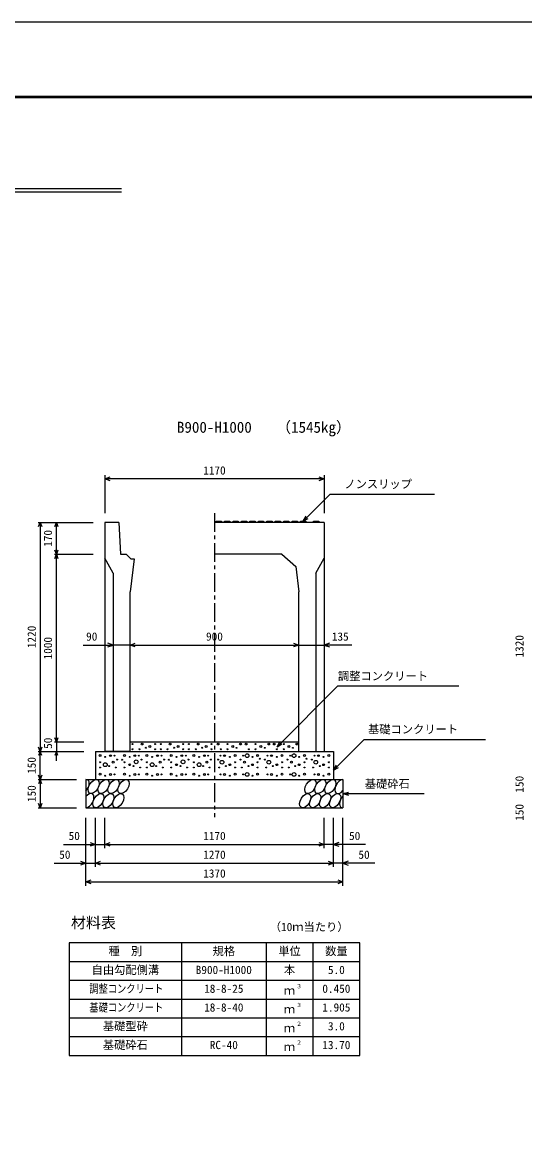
# Model space of a CAD drawing. Units: millimetres, scale not verified. Extents: x -16800 to 16800, y -5940 to 5940.
# Drawn here: x 9975 to 12655, y 38 to 5940 of the extents above; entities that cross this region are included whole.
import ezdxf
from ezdxf.enums import TextEntityAlignment as Align

# ---------------------------------------------------------------- set-up
doc = ezdxf.new("R2010")
doc.units = ezdxf.units.MM
doc.header["$LTSCALE"] = 20
doc.linetypes.add('CHAIN1', pattern=[8, 5, -1, 1, -1])
for name, color, linetype, lineweight in [('0-0_DIM', 7, 'Continuous', 25), ('0-1_Defpoints', 5, 'Continuous', 25), ('0-2_HATCH', 6, 'Continuous', 25), ('0-3_HYO', 3, 'Continuous', 25), ('0-4_HYO2', 4, 'Continuous', 25), ('0-5_OUTLINE', 3, 'Continuous', 25), ('0-6_TXT', 7, 'Continuous', 25), ('0-7_WAKU', 3, 'Continuous', 25)]:
    doc.layers.add(name, color=color, linetype=linetype, lineweight=lineweight)
doc.styles.add('ＭＳ ゴシック', font='')
doc.styles.get('ＭＳ ゴシック').set_extended_font_data('MS Gothic')

msp = doc.modelspace()

# ---------------------------------------------------------------- linework, layer by layer
at = {"layer": '0-0_DIM'}
for p, q in [((10415, 3526.41), (10415, 3324.66)), ((11585, 3506.41), (10415, 3506.41)), ((11585, 3526.41), (11585, 3324.66)), ((11473, 3281.16), (11615.21, 3423.38)), ((12172.1, 3423.38), (11615.21, 3423.38)), ((11473, 3281.16), (11488, 3307.14)), ((10060.8, 3274.66), (10354.13, 3274.66)), ((10070.8, 3274.66), (10070.8, 2054.66)), ((10157.46, 3104.66), (10157.46, 3274.66)), ((11473, 3281.16), (11498.98, 3296.16)), ((10147.46, 3104.66), (10354.13, 3104.66)), ((10157.46, 2104.66), (10157.46, 3104.66)), ((10300.45, 2621.39), (10460, 2621.39)), ((10550, 2621.39), (10460, 2621.39)), ((10550, 2621.39), (11450, 2621.39)), ((11450, 2621.39), (11585, 2621.39)), ((11731.96, 2621.39), (11585, 2621.39)), ((10147.46, 2104.66), (10304.13, 2104.66)), ((10157.46, 2104.66), (10157.46, 2054.66)), ((11333.82, 2079.66), (11348.82, 2105.64)), ((11333.82, 2079.66), (11359.8, 2094.66)), ((11798.65, 2118.32), (11635, 1954.66)), ((11798.65, 2118.32), (12445.53, 2118.32)), ((10060.8, 2054.66), (10304.13, 2054.66)), ((10070.8, 1904.66), (10070.8, 2054.66)), ((10157.46, 2004.66), (10157.46, 2054.66)), ((11635, 1954.66), (11650, 1980.64)), ((11635, 1954.66), (11660.98, 1969.66)), ((10060.8, 1904.66), (10265, 1904.66)), ((10070.8, 1904.66), (10070.8, 1754.66)), ((11685, 1829.66), (11713.98, 1837.43)), ((11685, 1829.66), (12118.31, 1829.66)), ((11685, 1829.66), (11713.98, 1821.9)), ((10060.8, 1754.66), (10265, 1754.66)), ((10315, 1339.15), (10315, 1701.49)), ((10365, 1439.15), (10365, 1701.49)), ((10415, 1539.15), (10415, 1701.49)), ((11585, 1539.15), (11585, 1701.49)), ((11635, 1439.15), (11635, 1701.49)), ((11685, 1339.15), (11685, 1701.49)), ((10195, 1559.15), (10415, 1559.15)), ((10415, 1559.15), (11585, 1559.15)), ((11805, 1559.15), (11585, 1559.15)), ((10145, 1459.15), (10365, 1459.15)), ((10365, 1459.15), (11635, 1459.15)), ((11855, 1459.15), (11635, 1459.15)), ((10315, 1359.15), (11685, 1359.15))]:
    msp.add_line(p, q, dxfattribs=at)
at = {"layer": '0-0_DIM', "linetype": 'CHAIN1'}
msp.add_line((11000, 3324.66), (11000, 1704.66), dxfattribs=at)
at = {"layer": '0-0_DIM'}
for points in [[(10443.23, 3496.14), (10415.04, 3506.41), (10443.23, 3516.67)], [(11556.85, 3516.67), (11585.04, 3506.41), (11556.85, 3496.14)], [(10062.59, 3252.11), (10070.8, 3274.66), (10079.01, 3252.11)], [(10149.26, 3252.11), (10157.46, 3274.66), (10165.67, 3252.11)], [(10165.67, 3127.22), (10157.46, 3104.66), (10149.26, 3127.22)], [(10149.26, 3082.11), (10157.46, 3104.66), (10165.67, 3082.11)], [(10431.81, 2611.13), (10460, 2621.39), (10431.81, 2631.65)], [(10578.19, 2611.13), (10550, 2621.39), (10578.19, 2631.65)], [(11421.81, 2631.65), (11450, 2621.39), (11421.81, 2611.13)], [(11613.19, 2631.65), (11585, 2621.39), (11613.19, 2611.13)], [(11333.82, 2079.66), (11658.28, 2404.13), (12301.84, 2404.13)], [(10165.67, 2127.22), (10157.46, 2104.66), (10149.26, 2127.22)], [(10079.01, 2077.22), (10070.8, 2054.66), (10062.59, 2077.22)], [(10079.01, 2032.11), (10070.8, 2054.66), (10062.59, 2032.11)], [(10165.67, 2032.11), (10157.46, 2054.66), (10149.26, 2032.11)], [(10079.01, 1927.22), (10070.8, 1904.66), (10062.59, 1927.22)], [(10079.01, 1882.11), (10070.8, 1904.66), (10062.59, 1882.11)], [(10079.01, 1777.22), (10070.8, 1754.66), (10062.59, 1777.22)], [(10336.81, 1569.41), (10365, 1559.15), (10336.81, 1548.89)], [(10443.19, 1548.89), (10415, 1559.15), (10443.19, 1569.41)], [(11556.81, 1569.41), (11585, 1559.15), (11556.81, 1548.89)], [(11663.19, 1569.41), (11635, 1559.15), (11663.19, 1548.89)], [(10286.81, 1469.41), (10315, 1459.15), (10286.81, 1448.89)], [(10393.19, 1448.89), (10365, 1459.15), (10393.19, 1469.41)], [(11606.81, 1469.41), (11635, 1459.15), (11606.81, 1448.89)], [(11713.19, 1469.41), (11685, 1459.15), (11713.19, 1448.89)], [(10343.19, 1348.89), (10315, 1359.15), (10343.19, 1369.41)], [(11656.81, 1369.41), (11685, 1359.15), (11656.81, 1348.89)]]:
    msp.add_lwpolyline(points, dxfattribs=at)
at = {"layer": '0-1_Defpoints'}
msp.add_lwpolyline([(0, -5940), (16800, -5940), (16800, 5940), (0, 5940)], close=True, dxfattribs=at)
at = {"layer": '0-2_HATCH'}
for points in [[(11008, 3274.66), (11009, 3281.16), (11037, 3281.16), (11038, 3274.66)], [(11053, 3274.66), (11054, 3281.16), (11082, 3281.16), (11083, 3274.66)], [(11098, 3274.66), (11099, 3281.16), (11127, 3281.16), (11128, 3274.66)], [(11143, 3274.66), (11144, 3281.16), (11172, 3281.16), (11173, 3274.66)], [(11188, 3274.66), (11189, 3281.16), (11217, 3281.16), (11218, 3274.66)], [(11233, 3274.66), (11234, 3281.16), (11262, 3281.16), (11263, 3274.66)], [(11278, 3274.66), (11279, 3281.16), (11307, 3281.16), (11308, 3274.66)], [(11323, 3274.66), (11324, 3281.16), (11352, 3281.16), (11353, 3274.66)], [(11368, 3274.66), (11369, 3281.16), (11397, 3281.16), (11398, 3274.66)], [(11413, 3274.66), (11414, 3281.16), (11442, 3281.16), (11443, 3274.66)], [(11458, 3274.66), (11459, 3281.16), (11487, 3281.16), (11488, 3274.66)], [(11527.5, 3274.66), (11528.5, 3281.16), (11556.5, 3281.16), (11557.5, 3274.66)]]:
    msp.add_lwpolyline(points, dxfattribs=at)
for centre, radius in [((10563.97, 2093.97), 2.5), ((10563.97, 2065.96), 2.5), ((10599.86, 2065.96), 2.5), ((10613.88, 2093.97), 5), ((10634.9, 2073.84), 2.5), ((10655.93, 2080.84), 5), ((10683.97, 2093.97), 2.5), ((10683.97, 2065.96), 2.5), ((10713.97, 2093.97), 2.5), ((10713.97, 2065.96), 2.5), ((10749.86, 2065.96), 2.5), ((10763.88, 2093.97), 5), ((10784.9, 2073.84), 2.5), ((10805.93, 2080.84), 5), ((10833.97, 2093.97), 2.5), ((10833.97, 2065.96), 2.5), ((10863.97, 2093.97), 2.5), ((10863.97, 2065.96), 2.5), ((10899.86, 2065.96), 2.5), ((10913.88, 2093.97), 5), ((10934.9, 2073.84), 2.5), ((10955.93, 2080.84), 5), ((10983.97, 2093.97), 2.5), ((10983.97, 2065.96), 2.5), ((11019.13, 2093.69), 5), ((11033.15, 2065.68), 2.5), ((11069.04, 2093.69), 2.5), ((11069.04, 2065.68), 2.5), ((11097.08, 2080.56), 5), ((11118.11, 2073.56), 2.5), ((11139.13, 2093.69), 5), ((11169.13, 2093.69), 5), ((11183.15, 2065.68), 2.5), ((11219.04, 2093.69), 2.5), ((11219.04, 2065.68), 2.5), ((11247.08, 2080.56), 5), ((11268.11, 2073.56), 2.5), ((11289.13, 2093.69), 5), ((11319.13, 2093.69), 5), ((11333.15, 2065.68), 2.5), ((11369.04, 2093.69), 2.5), ((11369.04, 2065.68), 2.5), ((11397.08, 2080.56), 5), ((11418.11, 2073.56), 2.5), ((11439.13, 2093.69), 5), ((10389.97, 2032.72), 5), ((10418.01, 2024.84), 2.5), ((10446.04, 2031.84), 5), ((10467.07, 2031.84), 2.5), ((10481.09, 2010.83), 2.5), ((10507.55, 2009.92), 2.5), ((10519.97, 2032.72), 5), ((10548.01, 2024.84), 2.5), ((10576.04, 2031.84), 5), ((10582.58, 1998.83), 10), ((10597.07, 2031.84), 2.5), ((10611.09, 2010.83), 2.5), ((10639.97, 2032.72), 5), ((10668.01, 2024.84), 2.5), ((10696.04, 2031.84), 5), ((10717.07, 2031.84), 2.5), ((10731.09, 2010.83), 2.5), ((10757.55, 2009.92), 2.5), ((10769.97, 2032.72), 5), ((10798.01, 2024.84), 2.5), ((10826.04, 2031.84), 5), ((10832.58, 1998.83), 10), ((10847.07, 2031.84), 2.5), ((10861.09, 2010.83), 2.5), ((10889.97, 2032.72), 5), ((10918.01, 2024.84), 2.5), ((10946.04, 2031.84), 5), ((10967.07, 2031.84), 2.5), ((10981.09, 2010.83), 2.5), ((11018.91, 2010.83), 2.5), ((11039.94, 1996.82), 10), ((11032.93, 2031.84), 2.5), ((11053.96, 2031.84), 5), ((11081.99, 2024.84), 2.5), ((11110.03, 2032.72), 5), ((11138.91, 2010.83), 2.5), ((11152.93, 2031.84), 2.5), ((11173.96, 2031.84), 10), ((11201.99, 2024.84), 2.5), ((11230.03, 2032.72), 5), ((11241.37, 2015.15), 2.5), ((11268.91, 2010.83), 2.5), ((11289.94, 1996.82), 10), ((11282.93, 2031.84), 2.5), ((11303.96, 2031.84), 5), ((11331.99, 2024.84), 2.5), ((11360.03, 2032.72), 5), ((11388.91, 2010.83), 2.5), ((11402.93, 2031.84), 2.5), ((11423.96, 2031.84), 10), ((11451.99, 2024.84), 2.5), ((11480.03, 2032.72), 5), ((11491.37, 2015.15), 2.5), ((11518.91, 2010.83), 2.5), ((11539.94, 1996.82), 10), ((11532.93, 2031.84), 2.5), ((11553.96, 2031.84), 5), ((11581.99, 2024.84), 2.5), ((11610.03, 2032.72), 5), ((10389.97, 1996.82), 2.5), ((10389.97, 1968.81), 2.5), ((10418.01, 1983.69), 10), ((10439.03, 1976.69), 2.5), ((10460.06, 1996.82), 5), ((10474.08, 1968.81), 2.5), ((10519.97, 1996.82), 2.5), ((10519.97, 1968.81), 2.5), ((10548.01, 1983.69), 5), ((10569.03, 1976.69), 2.5), ((10604.08, 1968.81), 2.5), ((10639.97, 1996.82), 2.5), ((10639.97, 1968.81), 2.5), ((10668.01, 1983.69), 10), ((10689.03, 1976.69), 2.5), ((10710.06, 1996.82), 5), ((10724.08, 1968.81), 2.5), ((10769.97, 1996.82), 2.5), ((10769.97, 1968.81), 2.5), ((10798.01, 1983.69), 5), ((10819.03, 1976.69), 2.5), ((10854.08, 1968.81), 2.5), ((10889.97, 1996.82), 2.5), ((10889.97, 1968.81), 2.5), ((10918.01, 1983.69), 10), ((10939.03, 1976.69), 2.5), ((10960.06, 1996.82), 5), ((10974.08, 1968.81), 2.5), ((11025.92, 1968.81), 2.5), ((11060.97, 1976.69), 2.5), ((11081.99, 1983.69), 5), ((11110.03, 1996.82), 2.5), ((11110.03, 1968.81), 2.5), ((11145.92, 1968.81), 2.5), ((11159.94, 1996.82), 5), ((11180.97, 1976.69), 2.5), ((11201.99, 1983.69), 5), ((11230.03, 1996.82), 2.5), ((11230.03, 1968.81), 2.5), ((11275.92, 1968.81), 2.5), ((11310.97, 1976.69), 2.5), ((11331.99, 1983.69), 5), ((11360.03, 1996.82), 2.5), ((11360.03, 1968.81), 2.5), ((11395.92, 1968.81), 2.5), ((11409.94, 1996.82), 5), ((11430.97, 1976.69), 2.5), ((11451.99, 1983.69), 5), ((11480.03, 1996.82), 2.5), ((11480.03, 1968.81), 2.5), ((11525.92, 1968.81), 2.5), ((11560.97, 1976.69), 2.5), ((11581.99, 1983.69), 5), ((11610.03, 1996.82), 2.5), ((11610.03, 1968.81), 2.5), ((10389.97, 1932.72), 5), ((10418.01, 1924.84), 2.5), ((10446.04, 1931.84), 5), ((10467.07, 1931.84), 2.5), ((10519.97, 1932.72), 5), ((10548.01, 1924.84), 2.5), ((10576.04, 1931.84), 5), ((10597.07, 1931.84), 2.5), ((10639.97, 1932.72), 5), ((10668.01, 1924.84), 2.5), ((10696.04, 1931.84), 5), ((10717.07, 1931.84), 2.5), ((10769.97, 1932.72), 5), ((10798.01, 1924.84), 2.5), ((10826.04, 1931.84), 5), ((10847.07, 1931.84), 2.5), ((10889.97, 1932.72), 5), ((10918.01, 1924.84), 2.5), ((10946.04, 1931.84), 5), ((10967.07, 1931.84), 2.5), ((11032.93, 1931.84), 2.5), ((11053.96, 1931.84), 5), ((11081.99, 1924.84), 2.5), ((11110.03, 1932.72), 5), ((11152.93, 1931.84), 2.5), ((11173.96, 1931.84), 10), ((11201.99, 1924.84), 2.5), ((11230.03, 1932.72), 5), ((11282.93, 1931.84), 2.5), ((11303.96, 1931.84), 5), ((11331.99, 1924.84), 2.5), ((11360.03, 1932.72), 5), ((11402.93, 1931.84), 2.5), ((11423.96, 1931.84), 10), ((11451.99, 1924.84), 2.5), ((11480.03, 1932.72), 5), ((11532.93, 1931.84), 2.5), ((11553.96, 1931.84), 5), ((11581.99, 1924.84), 2.5), ((11610.03, 1932.72), 5)]:
    msp.add_circle(centre, radius, dxfattribs=at)
for centre, start_param, end_param in [((10302.63, 1867.14), 4.385593, 6.6745444), ((11671.14, 1867.14), 0.3357715, 4.4411806), ((10327.96, 1792.15), 3.5111464, 7.548991), ((11696.46, 1792.15), 1.2110787, 3.5658734)]:
    msp.add_ellipse(centre, major_axis=(21.81, 35.31), ratio=0.5792, start_param=start_param, end_param=end_param, dxfattribs=at)
for centre in [(10355.84, 1867.14), (10409.05, 1867.14), (10462.26, 1867.14), (10515.47, 1867.14), (11511.51, 1867.14), (11564.72, 1867.14), (11617.93, 1867.14), (10381.16, 1792.15), (10434.37, 1792.15), (10487.58, 1792.15), (11483.63, 1792.15), (11536.83, 1792.15), (11590.04, 1792.15), (11643.25, 1792.15)]:
    msp.add_ellipse(centre, major_axis=(21.81, 35.31), ratio=0.5792, dxfattribs=at)
at = {"layer": '0-3_HYO'}
for p, q in [((10825, 1035.2), (10825, 435.2)), ((11275, 1035.2), (11275, 435.2)), ((11525, 1035.2), (11525, 435.2)), ((10225, 935.2), (11775, 935.2))]:
    msp.add_line(p, q, dxfattribs=at)
msp.add_lwpolyline([(10225, 435.2), (11775, 435.2), (11775, 1035.2), (10225, 1035.2)], close=True, dxfattribs=at)
at = {"layer": '0-4_HYO2'}
for p, q in [((10225, 835.2), (11775, 835.2)), ((10225, 735.2), (11775, 735.2)), ((10225, 635.2), (11775, 635.2)), ((10225, 535.2), (11775, 535.2))]:
    msp.add_line(p, q, dxfattribs=at)
at = {"layer": '0-5_OUTLINE'}
for p, q in [((10490, 3274.66), (10415, 3274.66)), ((10415, 3274.66), (10415, 2054.66)), ((10490, 3274.66), (10500, 3104.69)), ((11585, 3274.66), (11000, 3274.66)), ((11585, 3274.66), (11585, 2054.66)), ((10460, 3004.66), (10415, 3084.66)), ((10500, 3104.69), (10530, 3104.69)), ((10530, 3104.69), (10555, 3079.69)), ((10571.88, 3079.69), (10550, 2904.66)), ((10555, 3079.69), (10571.88, 3079.69)), ((11360, 3104.66), (11000, 3104.66)), ((11540, 3004.66), (11585, 3084.66)), ((10460, 3004.66), (10460, 2054.66)), ((11540, 3004.66), (11540, 2054.66)), ((10550, 2054.66), (10550, 2904.66)), ((11450, 2054.66), (11450, 2904.66)), ((10550, 2104.66), (11450, 2104.66)), ((10365, 2054.66), (11635, 2054.66)), ((10365, 2054.66), (10365, 1904.66)), ((10550, 2054.66), (10415, 2054.66)), ((11450, 2054.66), (11585, 2054.66)), ((11635, 2054.66), (11635, 1904.66)), ((10315, 1904.66), (11685, 1904.66)), ((10315, 1904.66), (10315, 1754.66)), ((11685, 1904.66), (11685, 1754.66)), ((10315, 1754.66), (11685, 1754.66))]:
    msp.add_line(p, q, dxfattribs=at)
msp.add_lwpolyline([(11360, 3104.66), (11433.06, 3040.16), (11450, 2904.66)], dxfattribs=at)
at = {"layer": '0-6_TXT'}
for p, q in [((6294.97, 5054.39), (10505.03, 5054.39)), ((6294.97, 5035.19), (10505.03, 5035.19))]:
    msp.add_line(p, q, dxfattribs=at)
at = {"layer": '0-7_WAKU', "lineweight": 50}
msp.add_lwpolyline([(400, -5540), (16400, -5540), (16400, 5540), (400, 5540)], close=True, dxfattribs=at)

# ---------------------------------------------------------------- texts
at = {"layer": '0-0_DIM', "style": 'ＭＳ ゴシック'}
for s, p in [('1170', (10940, 3516.41)), ('ノンスリップ', (11692.52, 3443.55)), ('90', (10316.03, 2631.39)), ('900', (10955, 2631.39)), ('135', (11625.76, 2631.39)), ('調整コンクリート', (11658.28, 2420.55)), ('基礎コンクリート', (11818.65, 2137.05)), ('基礎砕石', (11801.32, 1846.83)), ('50', (10222.56, 1569.15)), ('1170', (10940, 1569.15)), ('50', (11717.44, 1569.15)), ('50', (10172.56, 1469.15)), ('1270', (10940, 1469.15)), ('50', (11767.44, 1469.15)), ('1370', (10940, 1369.15))]:
    msp.add_text(s, height=43.99, dxfattribs=at).set_placement(p, align=Align.BOTTOM_LEFT)
for s, p in [('170', (10147.46, 3144.66)), ('1220', (10060.8, 2604.66)), ('1000', (10147.46, 2544.66)), ('1320', (12660.8, 2554.66)), ('50', (10147.46, 2067.99)), ('150', (10060.8, 1934.66)), ('150', (12660.8, 1834.66)), ('150', (10060.8, 1784.66)), ('150', (12660.8, 1684.66))]:
    msp.add_text(s, height=43.99, rotation=90, dxfattribs=at).set_placement(p, align=Align.BOTTOM_LEFT)
at = {"layer": '0-6_TXT', "style": 'ＭＳ ゴシック'}
for s, height, p in [('B900-H1000', 58.65, (10800, 3734.66)), ('（1545kg）', 58.65, (11328.37, 3734.66)), ('材料表', 58.65, (10235, 1095.2)), ('（10ｍ当たり）', 43.99, (11295, 1084.2)), ('種\u3000別', 43.99, (10435, 955.2)), ('規格', 43.99, (10990, 955.2)), ('単位', 43.99, (11340, 955.2)), ('数量', 43.99, (11590, 955.2)), ('自由勾配側溝', 43.99, (10345, 855.2)), ('B900-H1000', 43.99, (10900, 855.2)), ('本', 43.99, (11370, 855.2)), ('5.0', 43.99, (11605, 855.2)), ('18-8-25', 43.99, (10945, 755.2)), ('ｍ', 43.99, (11370, 745.2)), ('３', 21.99, (11435.54, 785.57)), ('0.450', 43.99, (11575, 755.2)), ('18-8-40', 43.99, (10945, 655.2)), ('３', 21.99, (11435.54, 685.57)), ('1.905', 43.99, (11575, 655.2)), ('ｍ', 43.99, (11370, 645.2)), ('基礎型砕', 43.99, (10405, 555.2)), ('ｍ', 43.99, (11370, 545.2)), ('２', 21.99, (11435.54, 585.57)), ('3.0', 43.99, (11605, 555.2)), ('基礎砕石', 43.99, (10405, 455.2)), ('RC-40', 43.99, (10975, 455.2)), ('ｍ', 43.99, (11370, 445.2)), ('２', 21.99, (11435.54, 485.57)), ('13.70', 43.99, (11575, 455.2))]:
    msp.add_text(s, height=height, dxfattribs=at).set_placement(p, align=Align.BOTTOM_LEFT)
at = {"layer": '0-6_TXT', "style": 'ＭＳ ゴシック', "width": 0.8}
for s, p in [('調整コンクリート', (10333, 755.2)), ('基礎コンクリート', (10333, 655.2))]:
    msp.add_text(s, height=43.99, dxfattribs=at).set_placement(p, align=Align.BOTTOM_LEFT)

doc.saveas('drawing.dxf')
